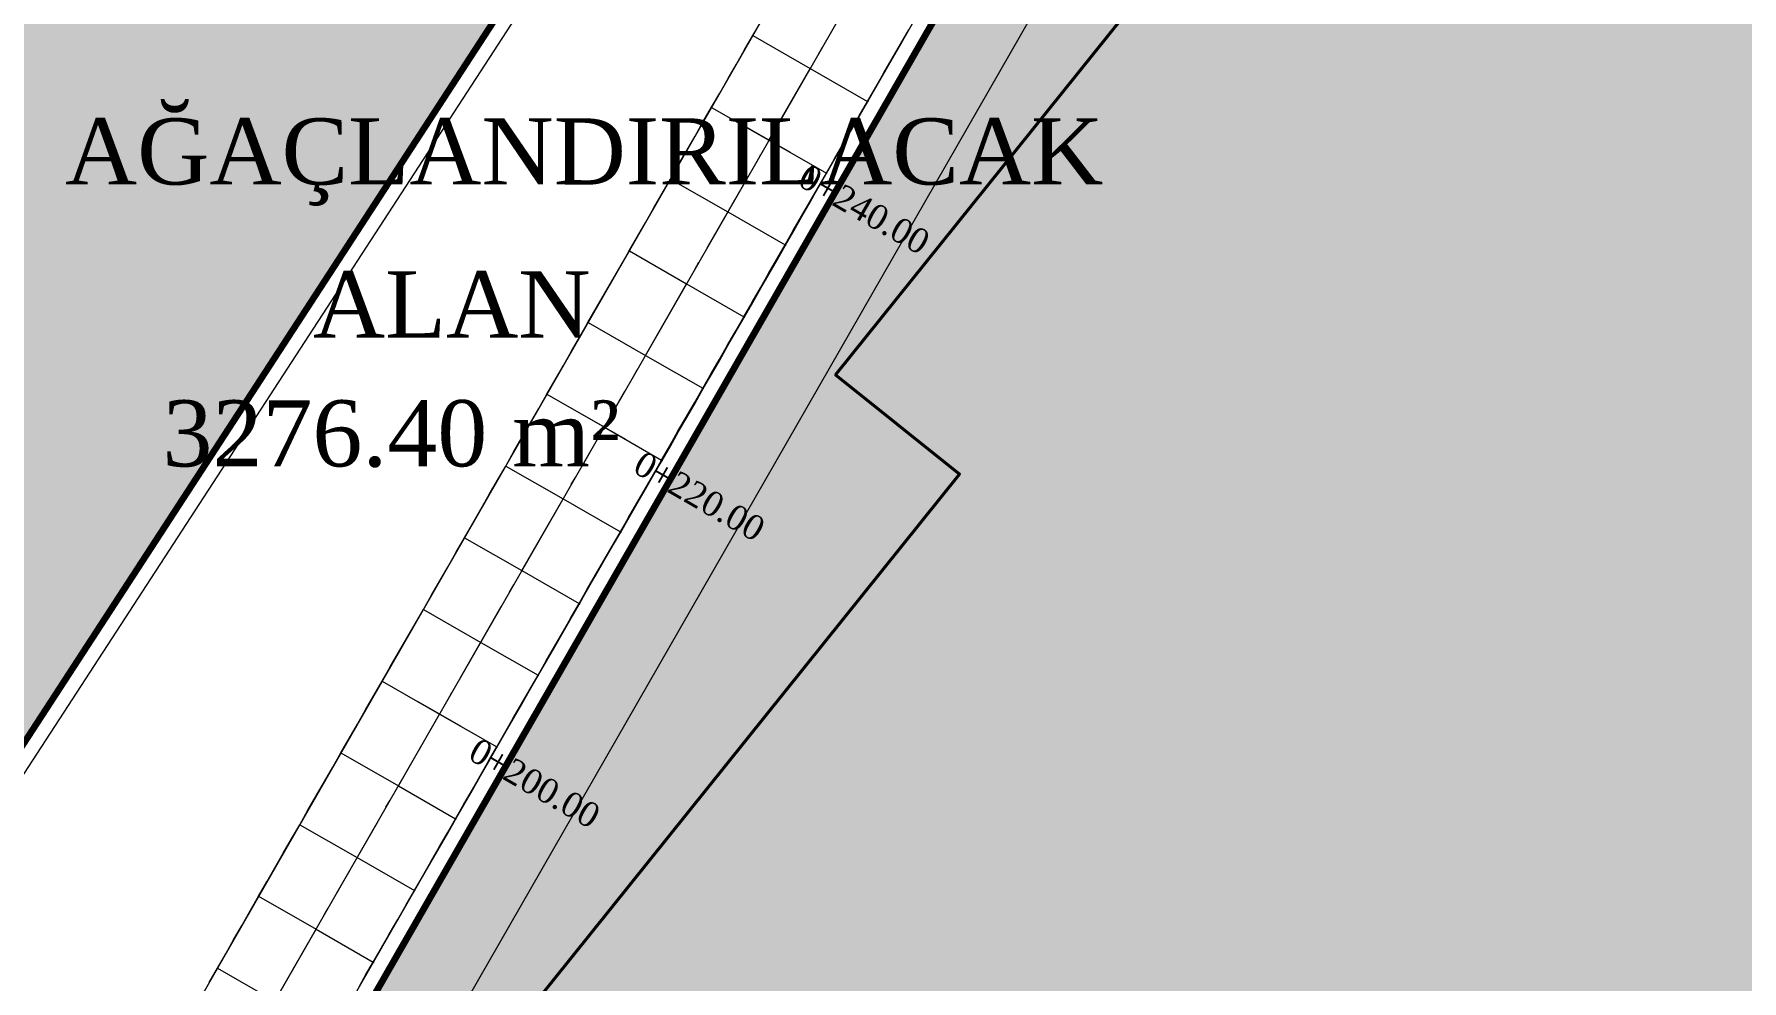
# Model space of a CAD drawing. Header units: metres. Extents: x 478603 to 489313, y 4282657 to 4289463.
# Drawn here: x 479690.7 to 479793.9, y 4286596.5 to 4286653.7 of the extents above; entities that cross this region are included whole.
import ezdxf

# ---------------------------------------------------------------- set-up
doc = ezdxf.new("R2010")
doc.units = ezdxf.units.M
for name, color, linetype, lineweight in [('ADAKENARI', 18, 'Continuous', 0), ('DEGER', 18, 'Continuous', 20), ('EKS_4', 5, 'Continuous', 0), ('EKSENLER', 3, 'Continuous', 0), ('HDA_4', 30, 'Continuous', 0), ('KALDIRIM', 11, 'Continuous', 0), ('KDO_4', 150, 'Continuous', 20), ('KYA_4', 1, 'Continuous', 20), ('PARSEL_ALAN', 254, 'Continuous', 0), ('PARSEL_SERA_ALAN', 9, 'Continuous', 40), ('PL_ALİNMAN', 1, 'Continuous', 0), ('PL_ENKESIT', 1, 'Continuous', 0), ('PL_KM', 4, 'Continuous', 0), ('PL_KMYAZI', 30, 'Continuous', 0), ('REVIZE_ONERI_KAM_SNR', 9, 'Continuous', 0), ('SEV_KYA_HDA', 3, 'Continuous', 0), ('SEV_YKA_KYA', 3, 'Continuous', 0), ('SEV_YKO_KDO', 3, 'Continuous', 0), ('SNR_PLANONAMAA', 233, 'Continuous', 0), ('SNR_YAPIYAK', 18, 'Continuous', 0), ('YKA_4', 33, 'Continuous', 0), ('YKO_4', 33, 'Continuous', 0)]:
    doc.layers.add(name, color=color, linetype=linetype, lineweight=lineweight)
doc.styles.get("Standard").update_dxf_attribs({"font": 'times.ttf'})

msp = doc.modelspace()

# ---------------------------------------------------------------- hatches: boundary and pattern name
at = {"layer": 'PARSEL_ALAN'}
msp.add_hatch(color=256, dxfattribs=at).paths.add_polyline_path([(479751.2, 4286394.78), (479915.44, 4286599.4), (479806.29, 4286732.62), (479789.03, 4286731.16), (479705.55, 4286585.7), (479640.39, 4286471.99), (479637.96, 4286459.21), (479636.08, 4286444.21), (479624.37, 4286431.18), (479642.07, 4286416.52), (479658.6, 4286422.35), (479718.49, 4286397.85)])
at = {"layer": 'PARSEL_SERA_ALAN'}
msp.add_hatch(color=256, dxfattribs=at).paths.add_polyline_path([(479909, 4286599.36), (479853.72, 4286530.49), (479849.54, 4286525.28), (479749.38, 4286400.5), (479741.89, 4286406.51), (479738.77, 4286402.61), (479731.28, 4286408.62), (479728.15, 4286404.72), (479720.66, 4286410.73), (479717.53, 4286406.83), (479710.05, 4286412.84), (479706.92, 4286408.94), (479691.94, 4286420.96), (479688.81, 4286417.06), (479673.84, 4286429.08), (479670.71, 4286425.18), (479663.22, 4286431.19), (479660.09, 4286427.29), (479652.61, 4286433.3), (479646.35, 4286425.5), (479638.86, 4286431.51), (479651.38, 4286447.11), (479643.89, 4286453.12), (479653.28, 4286464.81), (479645.8, 4286470.82), (479683.35, 4286517.62), (479675.87, 4286523.62), (479716.56, 4286574.31), (479709.07, 4286580.32), (479746.63, 4286627.12), (479739.14, 4286633.12), (479776.7, 4286679.92), (479769.21, 4286685.93), (479800.51, 4286724.92), (479815.48, 4286712.9), (479812.35, 4286709), (479827.33, 4286696.98), (479824.2, 4286693.08), (479846.66, 4286675.05), (479843.53, 4286671.16), (479858.5, 4286659.14), (479855.37, 4286655.24), (479877.83, 4286637.21), (479874.7, 4286633.31), (479889.67, 4286621.29), (479886.54, 4286617.39)])
at = {"layer": 'REVIZE_ONERI_KAM_SNR'}
msp.add_hatch(color=256, dxfattribs=at).paths.add_polyline_path([(480391.37, 4287736.67), (479958.38, 4287021.55), (479846.66, 4286823.22), (479817.89, 4286807.32), (479678.54, 4286593.14), (479667.02, 4286563.36), (479171.87, 4285664.49), (479060.05, 4285423.5), (478955.18, 4285211.94), (478971.57, 4285181.44), (478973.58, 4285138.06), (478896.83, 4284994.41), (478884.26, 4284953.22), (478871.38, 4284822.15), (478829.64, 4284818.29), (478829.64, 4284859.4), (478806.79, 4284865.48), (478716.87, 4284674.35), (478705.55, 4284645.23), (478602.86, 4284697.15), (478665.09, 4284834.56), (478661.84, 4284859.59), (478721.27, 4284982.03), (478734.09, 4284989.86), (478857.78, 4285241.35), (478838.86, 4285277.85), (478831.67, 4285382.6), (478866.61, 4285387.39), (478882.65, 4285289.09), (479341.44, 4286225.89), (479492.42, 4286515.34), (479668.69, 4286852.71), (479834.72, 4287134.36), (480316.15, 4287820.51), (480353.75, 4287856.55), (480321.39, 4287969.42), (480358.64, 4287985.06), (480384.47, 4287906.35), (480463.86, 4288018.44), (480598.66, 4288207.44), (480775.09, 4288481.28), (480856.22, 4288581.77), (481195.87, 4289025.92), (481277.92, 4288967.09), (481191.32, 4288856.62), (480684.78, 4288177.97), (480420.91, 4287781.11), (480447.15, 4287667.53), (480456.56, 4287584.46), (480422.31, 4287581.55), (480417.61, 4287623.09), (480404.49, 4287679.88)])

# ---------------------------------------------------------------- linework, layer by layer
at = {"layer": 'ADAKENARI', "lineweight": 200}
for p, q in [((479782.48, 4286752.9), (479678.54, 4286593.14)), ((479705.55, 4286585.7), (479789.03, 4286731.16))]:
    msp.add_line(p, q, dxfattribs=at)
at = {"layer": 'EKS_4'}
for p in [(479737.6, 4286651.64, 942.46), (479735.11, 4286647.3, 942.46), (479732.62, 4286642.97, 942.47), (479730.13, 4286638.63, 942.47), (479727.64, 4286634.29, 942.5), (479725.16, 4286629.96, 942.53), (479722.67, 4286625.62, 942.56), (479720.18, 4286621.29, 942.59), (479717.69, 4286616.95, 942.63), (479715.2, 4286612.61, 942.66), (479712.71, 4286608.28, 942.69), (479710.22, 4286603.94, 942.72), (479707.73, 4286599.61, 942.75)]:
    msp.add_point(p, dxfattribs=at)
at = {"layer": 'EKSENLER'}
msp.add_line((479615.61, 4286439.17), (479797.16, 4286755.37, 943.34), dxfattribs=at)
at = {"layer": 'HDA_4'}
msp.add_polyline3d([(479710.94, 4286597.17, 942.72), (479711.2, 4286597.61, 942.7), (479711.69, 4286598.48, 942.7), (479712.19, 4286599.35, 942.69), (479712.69, 4286600.22, 942.68), (479713.19, 4286601.08, 942.68), (479713.69, 4286601.95, 942.67), (479714.18, 4286602.82, 942.66), (479714.68, 4286603.68, 942.66), (479715.18, 4286604.55, 942.65), (479715.68, 4286605.42, 942.64), (479716.18, 4286606.29, 942.64), (479716.67, 4286607.15, 942.63), (479717.17, 4286608.02, 942.63), (479717.67, 4286608.89, 942.62), (479718.17, 4286609.75, 942.61), (479718.67, 4286610.62, 942.61), (479719.16, 4286611.49, 942.6), (479719.66, 4286612.36, 942.59), (479720.16, 4286613.22, 942.59), (479720.66, 4286614.09, 942.58), (479721.16, 4286614.96, 942.58), (479721.65, 4286615.83, 942.57), (479722.15, 4286616.69, 942.56), (479722.65, 4286617.56, 942.56), (479723.15, 4286618.43, 942.55), (479723.65, 4286619.29, 942.54), (479724.14, 4286620.16, 942.54), (479724.64, 4286621.03, 942.53), (479725.14, 4286621.9, 942.53), (479725.64, 4286622.76, 942.52), (479726.14, 4286623.63, 942.51), (479726.63, 4286624.5, 942.51), (479727.13, 4286625.36, 942.5), (479727.63, 4286626.23, 942.49), (479728.13, 4286627.1, 942.49), (479728.63, 4286627.97, 942.48), (479729.12, 4286628.83, 942.48), (479729.62, 4286629.7, 942.47), (479730.12, 4286630.57, 942.46), (479730.62, 4286631.43, 942.46), (479731.12, 4286632.3, 942.45), (479731.61, 4286633.17, 942.44), (479732.11, 4286634.04, 942.44), (479732.61, 4286634.9, 942.43), (479733.11, 4286635.77, 942.43), (479733.6, 4286636.64, 942.42), (479734.1, 4286637.5, 942.42), (479734.6, 4286638.37, 942.42), (479735.1, 4286639.24, 942.42), (479735.6, 4286640.11, 942.42), (479736.09, 4286640.97, 942.42), (479736.59, 4286641.84, 942.42), (479737.09, 4286642.71, 942.41), (479737.59, 4286643.58, 942.41), (479738.09, 4286644.44, 942.41), (479738.58, 4286645.31, 942.41), (479739.08, 4286646.18, 942.41), (479739.58, 4286647.04, 942.41), (479740.08, 4286647.91, 942.41), (479740.58, 4286648.78, 942.41), (479741.07, 4286649.65, 942.41), (479741.57, 4286650.51, 942.41), (479742.07, 4286651.38, 942.41), (479742.57, 4286652.25, 942.41), (479743.07, 4286653.11, 942.41), (479743.56, 4286653.98, 942.4)], dxfattribs=at)
for p in [(479741.07, 4286649.65, 942.41), (479738.58, 4286645.31, 942.41), (479736.09, 4286640.97, 942.42), (479733.6, 4286636.64, 942.42), (479731.12, 4286632.3, 942.45), (479728.63, 4286627.97, 942.48), (479726.14, 4286623.63, 942.51), (479723.65, 4286619.29, 942.54), (479721.16, 4286614.96, 942.58), (479718.67, 4286610.62, 942.61), (479716.18, 4286606.29, 942.64), (479713.69, 4286601.95, 942.67), (479711.2, 4286597.61, 942.7)]:
    msp.add_point(p, dxfattribs=at)
at = {"layer": 'KALDIRIM'}
for p, q in [((479628.64, 4286469.86), (479786.95, 4286745.62)), ((479639.43, 4286472.61), (479786.84, 4286729.36))]:
    msp.add_line(p, q, dxfattribs=at)
at = {"layer": 'KDO_4'}
msp.add_polyline3d([(479701.27, 4286596.39, 942.41), (479701.77, 4286597.26, 942.41), (479702.27, 4286598.13, 942.41), (479702.76, 4286599, 942.41), (479703.26, 4286599.86, 942.41), (479703.76, 4286600.73, 942.41), (479704.26, 4286601.6, 942.41), (479704.76, 4286602.47, 942.39), (479705.25, 4286603.33, 942.37), (479705.75, 4286604.2, 942.35), (479706.25, 4286605.07, 942.33), (479706.75, 4286605.93, 942.31), (479707.24, 4286606.8, 942.3), (479707.74, 4286607.67, 942.28), (479708.24, 4286608.54, 942.27), (479708.74, 4286609.4, 942.25), (479709.24, 4286610.27, 942.24), (479709.73, 4286611.14, 942.22), (479710.23, 4286612.01, 942.21), (479710.73, 4286612.87, 942.19), (479711.23, 4286613.74, 942.17), (479711.73, 4286614.61, 942.15), (479712.22, 4286615.47, 942.17), (479712.72, 4286616.34, 942.18), (479713.22, 4286617.21, 942.2), (479713.72, 4286618.08, 942.21), (479714.22, 4286618.94, 942.23), (479714.71, 4286619.81, 942.24), (479715.21, 4286620.68, 942.25), (479715.71, 4286621.54, 942.26), (479716.21, 4286622.41, 942.27), (479716.71, 4286623.28, 942.29), (479717.2, 4286624.15, 942.28), (479717.7, 4286625.01, 942.28), (479718.2, 4286625.88, 942.28), (479718.7, 4286626.75, 942.28), (479719.2, 4286627.61, 942.28), (479719.69, 4286628.48, 942.28), (479720.19, 4286629.35, 942.28), (479720.69, 4286630.22, 942.27), (479721.19, 4286631.08, 942.27), (479721.69, 4286631.95, 942.27), (479722.18, 4286632.82, 942.27), (479722.68, 4286633.68, 942.27), (479723.18, 4286634.55, 942.27), (479723.68, 4286635.42, 942.27), (479724.17, 4286636.29, 942.27), (479724.67, 4286637.15, 942.26), (479725.17, 4286638.02, 942.26), (479725.67, 4286638.89, 942.25), (479726.17, 4286639.76, 942.25), (479726.66, 4286640.62, 942.24), (479727.16, 4286641.49, 942.23), (479727.66, 4286642.36, 942.22), (479728.16, 4286643.22, 942.21), (479728.66, 4286644.09, 942.2), (479729.15, 4286644.96, 942.19), (479729.65, 4286645.83, 942.16), (479730.15, 4286646.69, 942.12), (479730.65, 4286647.56, 942.08), (479731.14, 4286648.43, 942.05), (479731.64, 4286649.3, 942.01), (479732.14, 4286650.16, 942.02), (479732.64, 4286651.03, 942.02), (479733.14, 4286651.9, 942.02), (479733.64, 4286652.77, 942.02), (479734.13, 4286653.63, 942.02), (479734.63, 4286654.49, 942.04)], dxfattribs=at)
for p in [(479734.13, 4286653.63, 942.02), (479731.64, 4286649.3, 942.01), (479729.15, 4286644.96, 942.19), (479726.66, 4286640.62, 942.24), (479724.17, 4286636.29, 942.27), (479721.69, 4286631.95, 942.27), (479719.2, 4286627.61, 942.28), (479716.71, 4286623.28, 942.29), (479714.22, 4286618.94, 942.23), (479711.73, 4286614.61, 942.15), (479709.24, 4286610.27, 942.24), (479706.75, 4286605.93, 942.31), (479704.26, 4286601.6, 942.41), (479701.77, 4286597.26, 942.41)]:
    msp.add_point(p, dxfattribs=at)
at = {"layer": 'KYA_4'}
msp.add_polyline3d([(479710.42, 4286596.27, 942.74), (479710.79, 4286596.91, 942.73), (479711.2, 4286597.61, 942.71), (479711.66, 4286598.42, 942.71), (479712.16, 4286599.29, 942.72), (479712.67, 4286600.17, 942.72), (479713.18, 4286601.06, 942.72), (479713.69, 4286601.95, 942.72), (479714.19, 4286602.82, 942.72), (479714.69, 4286603.69, 942.72), (479715.19, 4286604.55, 942.72), (479715.69, 4286605.42, 942.72), (479716.18, 4286606.28, 942.72), (479716.68, 4286607.15, 942.72), (479717.18, 4286608.02, 942.71), (479717.68, 4286608.88, 942.7), (479718.17, 4286609.75, 942.7), (479718.67, 4286610.62, 942.69), (479719.17, 4286611.49, 942.68), (479719.67, 4286612.35, 942.67), (479720.17, 4286613.22, 942.66), (479720.66, 4286614.09, 942.65), (479721.16, 4286614.95, 942.64), (479721.66, 4286615.82, 942.64), (479722.16, 4286616.69, 942.65), (479722.66, 4286617.56, 942.65), (479723.16, 4286618.42, 942.65), (479723.65, 4286619.29, 942.65), (479724.15, 4286620.16, 942.65), (479724.65, 4286621.02, 942.66), (479725.15, 4286621.89, 942.66), (479725.65, 4286622.76, 942.66), (479726.15, 4286623.62, 942.66), (479726.65, 4286624.49, 942.68), (479727.15, 4286625.35, 942.69), (479727.65, 4286626.22, 942.7), (479728.15, 4286627.09, 942.71), (479728.65, 4286627.95, 942.73), (479729.15, 4286628.82, 942.73), (479729.64, 4286629.69, 942.74), (479730.14, 4286630.55, 942.74), (479730.64, 4286631.42, 942.75), (479731.14, 4286632.29, 942.75), (479731.64, 4286633.15, 942.74), (479732.14, 4286634.02, 942.73), (479732.63, 4286634.89, 942.72), (479733.13, 4286635.76, 942.71), (479733.63, 4286636.62, 942.7), (479734.13, 4286637.49, 942.68), (479734.62, 4286638.36, 942.67), (479735.12, 4286639.23, 942.65), (479735.62, 4286640.1, 942.64), (479736.11, 4286640.96, 942.62), (479736.61, 4286641.83, 942.59), (479737.1, 4286642.7, 942.55), (479737.6, 4286643.57, 942.52), (479738.09, 4286644.44, 942.49), (479738.59, 4286645.31, 942.46), (479739.09, 4286646.18, 942.45), (479739.58, 4286647.04, 942.44), (479740.08, 4286647.91, 942.44), (479740.58, 4286648.78, 942.43), (479741.08, 4286649.64, 942.42), (479741.57, 4286650.51, 942.42), (479742.07, 4286651.38, 942.42), (479742.57, 4286652.25, 942.41), (479743.07, 4286653.11, 942.41), (479743.56, 4286653.98, 942.41)], dxfattribs=at)
for p in [(479741.08, 4286649.64, 942.42), (479738.59, 4286645.31, 942.46), (479736.11, 4286640.96, 942.62), (479733.63, 4286636.62, 942.7), (479731.14, 4286632.29, 942.75), (479728.65, 4286627.95, 942.73), (479726.15, 4286623.62, 942.66), (479723.65, 4286619.29, 942.65), (479721.16, 4286614.95, 942.64), (479718.67, 4286610.62, 942.69), (479716.18, 4286606.28, 942.72), (479713.69, 4286601.95, 942.72), (479711.2, 4286597.61, 942.71)]:
    msp.add_point(p, dxfattribs=at)
at = {"layer": 'PARSEL_ALAN'}
for points in [[(479751.2, 4286394.78, 951.92), (479915.44, 4286599.4, 952.78), (479806.29, 4286732.62, 943.91), (479789.03, 4286731.16, 943.27), (479705.55, 4286585.7, 942.73), (479640.39, 4286471.99, 943.69), (479637.96, 4286459.21, 944.11), (479636.08, 4286444.21, 944.62), (479624.37, 4286431.18, 944.57), (479642.07, 4286416.52, 945.91), (479658.6, 4286422.35, 946.53), (479718.49, 4286397.85, 950.21), (479751.2, 4286394.78, 951.92)], [(479751.2, 4286394.78, 0), (479915.44, 4286599.4, 0), (479806.29, 4286732.62, 0), (479789.03, 4286731.16, 0), (479705.55, 4286585.7, 0), (479640.39, 4286471.99, 0), (479637.96, 4286459.21, 0), (479636.08, 4286444.21, 0), (479624.37, 4286431.18, 0), (479642.07, 4286416.52, 0), (479658.6, 4286422.35, 0), (479718.49, 4286397.85, 0), (479751.2, 4286394.78, 0)]]:
    msp.add_polyline3d(points, close=True, dxfattribs=at)
at = {"layer": 'PARSEL_SERA_ALAN'}
msp.add_polyline3d([(479709.07, 4286580.32, 0), (479746.63, 4286627.12, 0), (479739.14, 4286633.12, 0), (479776.7, 4286679.92, 0), (479769.21, 4286685.93, 0), (479800.51, 4286724.92, 0), (479815.48, 4286712.9, 0), (479812.35, 4286709, 0), (479827.33, 4286696.98, 0), (479824.2, 4286693.08, 0), (479846.66, 4286675.05, 0), (479843.53, 4286671.16, 0), (479858.5, 4286659.14, 0), (479855.37, 4286655.24, 0), (479877.83, 4286637.21, 0), (479874.7, 4286633.31, 0), (479889.67, 4286621.29, 0), (479886.54, 4286617.39, 0), (479909, 4286599.36, 0), (479909, 4286599.36, 0), (479853.72, 4286530.49, 0)], dxfattribs=at)
msp.add_polyline3d([(479709.07, 4286580.32, 0), (479746.63, 4286627.12, 0), (479739.14, 4286633.12, 0), (479776.7, 4286679.92, 0), (479769.21, 4286685.93, 0), (479800.51, 4286724.92, 0), (479815.48, 4286712.9, 0), (479812.35, 4286709, 0), (479827.33, 4286696.98, 0), (479824.2, 4286693.08, 0), (479846.66, 4286675.05, 0), (479843.53, 4286671.16, 0), (479858.5, 4286659.14, 0), (479855.37, 4286655.24, 0), (479877.83, 4286637.21, 0), (479874.7, 4286633.31, 0), (479889.67, 4286621.29, 0), (479886.54, 4286617.39, 0), (479909, 4286599.36, 0), (479909, 4286599.36, 0), (479853.72, 4286530.49, 0)], dxfattribs=at)
at = {"layer": 'PL_ALİNMAN'}
for p, q in [((479738.1, 4286652.51), (479738.35, 4286652.94)), ((479735.11, 4286647.3), (479737.6, 4286651.64)), ((479734.37, 4286646), (479734.62, 4286646.44)), ((479731.38, 4286640.8), (479733.87, 4286645.13)), ((479730.63, 4286639.5), (479730.88, 4286639.93)), ((479727.64, 4286634.29), (479730.13, 4286638.63)), ((479726.9, 4286632.99), (479727.15, 4286633.43)), ((479723.91, 4286627.79), (479726.4, 4286632.13)), ((479723.16, 4286626.49), (479723.41, 4286626.92)), ((479720.18, 4286621.29), (479722.67, 4286625.62)), ((479719.43, 4286619.99), (479719.68, 4286620.42)), ((479716.44, 4286614.78), (479718.93, 4286619.12)), ((479715.69, 4286613.48), (479715.94, 4286613.91)), ((479712.71, 4286608.28), (479715.2, 4286612.61)), ((479711.96, 4286606.98), (479712.21, 4286607.41)), ((479708.97, 4286601.77), (479711.46, 4286606.11)), ((479708.23, 4286600.47), (479708.47, 4286600.91)), ((479705.24, 4286595.27), (479707.73, 4286599.61))]:
    msp.add_line(p, q, dxfattribs=at)
at = {"layer": 'PL_ENKESIT'}
for points in [[(479734.13, 4286653.63, 942.02), (479734.13, 4286653.63, 942.46), (479737.6, 4286651.64, 942.46), (479741.07, 4286649.65, 942.46), (479741.07, 4286649.65, 942.41), (479741.08, 4286649.64, 942.42)], [(479731.64, 4286649.3, 942.01), (479731.64, 4286649.29, 942.46), (479735.11, 4286647.3, 942.46), (479738.58, 4286645.31, 942.46), (479738.58, 4286645.31, 942.41), (479738.59, 4286645.31, 942.46)], [(479729.15, 4286644.96, 942.19), (479729.16, 4286644.96, 942.47), (479732.62, 4286642.97, 942.47), (479736.09, 4286640.98, 942.47), (479736.09, 4286640.97, 942.42), (479736.11, 4286640.96, 942.62)], [(479726.66, 4286640.62, 942.24), (479726.67, 4286640.62, 942.47), (479730.13, 4286638.63, 942.47), (479733.6, 4286636.64, 942.47), (479733.6, 4286636.64, 942.42), (479733.63, 4286636.62, 942.7)], [(479724.17, 4286636.29, 942.27), (479724.18, 4286636.29, 942.5), (479727.64, 4286634.29, 942.5), (479731.11, 4286632.31, 942.5), (479731.12, 4286632.3, 942.45), (479731.14, 4286632.29, 942.75)], [(479721.69, 4286631.95, 942.27), (479721.69, 4286631.95, 942.53), (479725.16, 4286629.96, 942.53), (479728.62, 4286627.97, 942.53), (479728.63, 4286627.97, 942.48), (479728.65, 4286627.95, 942.73)], [(479719.2, 4286627.61, 942.28), (479719.2, 4286627.61, 942.56), (479722.67, 4286625.62, 942.56), (479726.13, 4286623.63, 942.56), (479726.14, 4286623.63, 942.51), (479726.15, 4286623.62, 942.66)], [(479716.71, 4286623.28, 942.29), (479716.71, 4286623.28, 942.59), (479720.18, 4286621.29, 942.59), (479723.64, 4286619.3, 942.59), (479723.65, 4286619.29, 942.54), (479723.65, 4286619.29, 942.65)], [(479714.22, 4286618.94, 942.23), (479714.22, 4286618.94, 942.63), (479717.69, 4286616.95, 942.63), (479721.15, 4286614.96, 942.63), (479721.16, 4286614.96, 942.58), (479721.16, 4286614.95, 942.64)], [(479711.73, 4286614.61, 942.15), (479711.73, 4286614.61, 942.66), (479715.2, 4286612.61, 942.66), (479718.66, 4286610.63, 942.66), (479718.67, 4286610.62, 942.61), (479718.67, 4286610.62, 942.69)], [(479709.24, 4286610.27, 942.24), (479709.24, 4286610.27, 942.69), (479712.71, 4286608.28, 942.69), (479716.17, 4286606.29, 942.69), (479716.18, 4286606.29, 942.64), (479716.18, 4286606.28, 942.72)], [(479706.75, 4286605.93, 942.31), (479706.75, 4286605.93, 942.72), (479710.22, 4286603.94, 942.72), (479713.68, 4286601.96, 942.72), (479713.69, 4286601.95, 942.67), (479713.69, 4286601.95, 942.72)], [(479704.26, 4286601.6, 942.41), (479704.26, 4286601.6, 942.75), (479707.73, 4286599.61, 942.75), (479711.19, 4286597.62, 942.75), (479711.2, 4286597.61, 942.7), (479711.2, 4286597.61, 942.71)], [(479701.77, 4286597.26, 942.41), (479701.77, 4286597.26, 942.78), (479705.24, 4286595.27, 942.78), (479708.7, 4286593.28, 942.78), (479708.7, 4286593.28, 942.7)]]:
    msp.add_polyline3d(points, dxfattribs=at)
at = {"layer": 'PL_KM'}
for p, q in [((479736.41, 4286646.56), (479733.81, 4286648.05)), ((479726.46, 4286629.21), (479723.85, 4286630.71)), ((479716.5, 4286611.87), (479713.9, 4286613.36))]:
    msp.add_line(p, q, dxfattribs=at)
at = {"layer": 'REVIZE_ONERI_KAM_SNR'}
for points in [[(480684.78, 4288177.97, 0), (480420.91, 4287781.11, 0), (480447.15, 4287667.53, 0), (480456.56, 4287584.46, 0), (480422.31, 4287581.55, 0), (480417.61, 4287623.09, 0), (480404.49, 4287679.88, 0), (480391.37, 4287736.67, 0), (479958.38, 4287021.55, 0), (479846.66, 4286823.22, 0), (479817.89, 4286807.32, 0), (479678.54, 4286593.14, 0), (479667.02, 4286563.36, 0), (479667.02, 4286563.36, 0), (479171.87, 4285664.49, 0)], [(480684.78, 4288177.97, 0), (480420.91, 4287781.11, 0), (480447.15, 4287667.53, 0), (480456.56, 4287584.46, 0), (480422.31, 4287581.55, 0), (480417.61, 4287623.09, 0), (480404.49, 4287679.88, 0), (480391.37, 4287736.67, 0), (480391.37, 4287736.67, 0), (479958.38, 4287021.55, 0), (479846.66, 4286823.22, 0), (479817.89, 4286807.32, 0), (479678.54, 4286593.14, 0), (479667.02, 4286563.36, 0), (479171.87, 4285664.49, 0)], [(480684.78, 4288177.97, 0), (480420.91, 4287781.11, 0), (480447.15, 4287667.53, 0), (480456.56, 4287584.46, 0), (480422.31, 4287581.55, 0), (480417.61, 4287623.09, 0), (480404.49, 4287679.88, 0), (480391.37, 4287736.67, 0), (480391.37, 4287736.67, 0), (479958.38, 4287021.55, 0), (479846.66, 4286823.22, 0), (479817.89, 4286807.32, 0), (479678.54, 4286593.14, 0), (479667.02, 4286563.36, 0), (479171.87, 4285664.49, 0)]]:
    msp.add_polyline3d(points, dxfattribs=at)
at = {"layer": 'SEV_KYA_HDA'}
for p, q in [((479741.57, 4286650.51, 942.42), (479741.57, 4286650.51, 942.41)), ((479740.58, 4286648.78, 942.43), (479740.58, 4286648.78, 942.41)), ((479739.58, 4286647.04, 942.44), (479739.58, 4286647.04, 942.43)), ((479738.59, 4286645.31, 942.46), (479738.58, 4286645.31, 942.41)), ((479737.6, 4286643.57, 942.52), (479737.59, 4286643.57, 942.47)), ((479736.61, 4286641.83, 942.59), (479736.59, 4286641.84, 942.42)), ((479735.62, 4286640.1, 942.64), (479735.61, 4286640.1, 942.53)), ((479734.62, 4286638.36, 942.67), (479734.6, 4286638.37, 942.42)), ((479733.63, 4286636.62, 942.7), (479733.62, 4286636.63, 942.56)), ((479732.63, 4286634.89, 942.72), (479732.61, 4286634.9, 942.43)), ((479731.64, 4286633.15, 942.74), (479731.63, 4286633.16, 942.59)), ((479730.64, 4286631.42, 942.75), (479730.62, 4286631.43, 942.46)), ((479729.64, 4286629.69, 942.74), (479729.63, 4286629.69, 942.6)), ((479728.65, 4286627.95, 942.73), (479728.63, 4286627.97, 942.48)), ((479727.65, 4286626.22, 942.7), (479727.64, 4286626.23, 942.6)), ((479726.65, 4286624.49, 942.68), (479726.63, 4286624.5, 942.51)), ((479725.65, 4286622.76, 942.66), (479725.64, 4286622.76, 942.59)), ((479724.65, 4286621.02, 942.66), (479724.64, 4286621.03, 942.53)), ((479723.65, 4286619.29, 942.65), (479723.65, 4286619.29, 942.6)), ((479722.66, 4286617.56, 942.65), (479722.65, 4286617.56, 942.56)), ((479721.66, 4286615.82, 942.64), (479721.66, 4286615.82, 942.61)), ((479720.66, 4286614.09, 942.65), (479720.66, 4286614.09, 942.58)), ((479719.67, 4286612.35, 942.67), (479719.66, 4286612.35, 942.63)), ((479718.67, 4286610.62, 942.69), (479718.67, 4286610.62, 942.61)), ((479717.68, 4286608.88, 942.7), (479717.67, 4286608.89, 942.66)), ((479716.68, 4286607.15, 942.72), (479716.67, 4286607.15, 942.63)), ((479715.68, 4286605.41, 942.72), (479715.68, 4286605.42, 942.68)), ((479714.69, 4286603.68, 942.72), (479714.68, 4286603.68, 942.66)), ((479713.69, 4286601.95, 942.72), (479713.69, 4286601.95, 942.69)), ((479712.69, 4286600.21, 942.72), (479712.69, 4286600.22, 942.68)), ((479711.7, 4286598.48, 942.71), (479711.69, 4286598.48, 942.7))]:
    msp.add_line(p, q, dxfattribs=at)
at = {"layer": 'SEV_YKA_KYA'}
msp.add_line((479742.56, 4286652.25, 942.46), (479742.57, 4286652.25, 942.41), dxfattribs=at)
at = {"layer": 'SEV_YKO_KDO'}
for p, q in [((479733.64, 4286652.76, 942.46), (479733.63, 4286652.76, 942.02)), ((479732.64, 4286651.03, 942.46), (479732.64, 4286651.03, 942.24)), ((479731.64, 4286649.29, 942.46), (479731.64, 4286649.3, 942.01)), ((479730.65, 4286647.56, 942.46), (479730.65, 4286647.56, 942.27)), ((479729.65, 4286645.83, 942.47), (479729.65, 4286645.83, 942.16)), ((479728.66, 4286644.09, 942.47), (479728.66, 4286644.09, 942.33)), ((479727.66, 4286642.36, 942.47), (479727.66, 4286642.36, 942.22)), ((479726.67, 4286640.62, 942.47), (479726.67, 4286640.62, 942.36)), ((479725.67, 4286638.89, 942.48), (479725.67, 4286638.89, 942.25)), ((479724.67, 4286637.15, 942.49), (479724.67, 4286637.15, 942.38)), ((479723.68, 4286635.42, 942.51), (479723.68, 4286635.42, 942.27)), ((479722.68, 4286633.68, 942.52), (479722.68, 4286633.68, 942.39)), ((479721.69, 4286631.95, 942.53), (479721.69, 4286631.95, 942.27)), ((479720.69, 4286630.22, 942.54), (479720.69, 4286630.22, 942.41)), ((479719.69, 4286628.48, 942.56), (479719.69, 4286628.48, 942.28)), ((479718.7, 4286626.75, 942.57), (479718.7, 4286626.75, 942.42)), ((479717.7, 4286625.01, 942.58), (479717.7, 4286625.01, 942.28)), ((479716.71, 4286623.28, 942.59), (479716.71, 4286623.28, 942.44)), ((479715.71, 4286621.54, 942.61), (479715.71, 4286621.54, 942.26)), ((479714.72, 4286619.81, 942.62), (479714.71, 4286619.81, 942.43)), ((479713.72, 4286618.07, 942.63), (479713.72, 4286618.08, 942.21)), ((479712.72, 4286616.34, 942.64), (479712.72, 4286616.34, 942.41)), ((479711.73, 4286614.61, 942.66), (479711.73, 4286614.61, 942.15)), ((479710.73, 4286612.87, 942.67), (479710.73, 4286612.87, 942.43)), ((479709.74, 4286611.14, 942.68), (479709.73, 4286611.14, 942.22)), ((479708.74, 4286609.4, 942.69), (479708.74, 4286609.4, 942.47)), ((479707.74, 4286607.67, 942.71), (479707.74, 4286607.67, 942.28)), ((479706.75, 4286605.93, 942.72), (479706.75, 4286605.93, 942.52)), ((479705.75, 4286604.2, 942.73), (479705.75, 4286604.2, 942.35)), ((479704.76, 4286602.46, 942.74), (479704.76, 4286602.46, 942.57)), ((479703.76, 4286600.73, 942.76), (479703.76, 4286600.73, 942.41)), ((479702.77, 4286599, 942.77), (479702.76, 4286599, 942.59)), ((479701.77, 4286597.26, 942.78), (479701.77, 4286597.26, 942.41))]:
    msp.add_line(p, q, dxfattribs=at)
at = {"layer": 'SNR_PLANONAMAA'}
msp.add_line((479679.43, 4286592.68, 942.48), (479783.14, 4286752.07, 942.48), dxfattribs=at)
at = {"layer": 'SNR_YAPIYAK'}
msp.add_line((479792.06, 4286726.39, 944.57), (479709.89, 4286583.22, 944.57), dxfattribs=at)
at = {"layer": 'YKA_4'}
msp.add_polyline3d([(479710.35, 4286596.16, 942.76), (479710.75, 4286596.87, 942.76), (479711.19, 4286597.62, 942.75), (479711.66, 4286598.45, 942.75), (479712.16, 4286599.31, 942.74), (479712.67, 4286600.19, 942.73), (479713.17, 4286601.08, 942.73), (479713.68, 4286601.96, 942.72), (479714.18, 4286602.83, 942.71), (479714.68, 4286603.69, 942.71), (479715.17, 4286604.56, 942.7), (479715.67, 4286605.43, 942.69), (479716.17, 4286606.29, 942.69), (479716.66, 4286607.16, 942.68), (479717.16, 4286608.02, 942.68), (479717.66, 4286608.89, 942.67), (479718.16, 4286609.76, 942.66), (479718.66, 4286610.63, 942.66), (479719.15, 4286611.49, 942.65), (479719.65, 4286612.36, 942.64), (479720.15, 4286613.23, 942.64), (479720.65, 4286614.1, 942.63), (479721.15, 4286614.96, 942.63), (479721.64, 4286615.83, 942.62), (479722.14, 4286616.7, 942.61), (479722.64, 4286617.56, 942.61), (479723.14, 4286618.43, 942.6), (479723.64, 4286619.3, 942.59), (479724.13, 4286620.17, 942.59), (479724.63, 4286621.03, 942.58), (479725.13, 4286621.9, 942.58), (479725.63, 4286622.77, 942.57), (479726.13, 4286623.63, 942.56), (479726.62, 4286624.5, 942.56), (479727.12, 4286625.37, 942.55), (479727.62, 4286626.24, 942.54), (479728.12, 4286627.1, 942.54), (479728.62, 4286627.97, 942.53), (479729.11, 4286628.84, 942.53), (479729.61, 4286629.71, 942.52), (479730.11, 4286630.57, 942.51), (479730.61, 4286631.44, 942.51), (479731.11, 4286632.31, 942.5), (479731.6, 4286633.17, 942.49), (479732.1, 4286634.04, 942.49), (479732.6, 4286634.91, 942.48), (479733.1, 4286635.78, 942.48), (479733.6, 4286636.64, 942.47), (479734.09, 4286637.51, 942.47), (479734.59, 4286638.38, 942.47), (479735.09, 4286639.24, 942.47), (479735.59, 4286640.11, 942.47), (479736.09, 4286640.98, 942.47), (479736.58, 4286641.85, 942.47), (479737.08, 4286642.71, 942.46), (479737.58, 4286643.58, 942.46), (479738.08, 4286644.45, 942.46), (479738.58, 4286645.31, 942.46), (479739.07, 4286646.18, 942.46), (479739.57, 4286647.05, 942.46), (479740.07, 4286647.92, 942.46), (479740.57, 4286648.78, 942.46), (479741.07, 4286649.65, 942.46), (479741.56, 4286650.52, 942.46), (479742.06, 4286651.38, 942.46), (479742.56, 4286652.25, 942.46), (479743.06, 4286653.12, 942.46), (479743.56, 4286653.99, 942.45)], dxfattribs=at)
for p in [(479741.07, 4286649.65, 942.46), (479738.58, 4286645.31, 942.46), (479736.09, 4286640.98, 942.47), (479733.6, 4286636.64, 942.47), (479731.11, 4286632.31, 942.5), (479728.62, 4286627.97, 942.53), (479726.13, 4286623.63, 942.56), (479723.64, 4286619.3, 942.59), (479721.15, 4286614.96, 942.63), (479718.66, 4286610.63, 942.66), (479716.17, 4286606.29, 942.69), (479713.68, 4286601.96, 942.72), (479711.19, 4286597.62, 942.75)]:
    msp.add_point(p, dxfattribs=at)
at = {"layer": 'YKO_4'}
msp.add_polyline3d([(479701.27, 4286596.39, 942.79), (479701.77, 4286597.26, 942.78), (479702.27, 4286598.13, 942.78), (479702.77, 4286599, 942.77), (479703.26, 4286599.86, 942.76), (479703.76, 4286600.73, 942.76), (479704.26, 4286601.6, 942.75), (479704.76, 4286602.46, 942.74), (479705.25, 4286603.33, 942.74), (479705.75, 4286604.2, 942.73), (479706.25, 4286605.07, 942.73), (479706.75, 4286605.93, 942.72), (479707.25, 4286606.8, 942.71), (479707.74, 4286607.67, 942.71), (479708.24, 4286608.53, 942.7), (479708.74, 4286609.4, 942.69), (479709.24, 4286610.27, 942.69), (479709.74, 4286611.14, 942.68), (479710.23, 4286612, 942.68), (479710.73, 4286612.87, 942.67), (479711.23, 4286613.74, 942.66), (479711.73, 4286614.61, 942.66), (479712.23, 4286615.47, 942.65), (479712.72, 4286616.34, 942.64), (479713.22, 4286617.21, 942.64), (479713.72, 4286618.07, 942.63), (479714.22, 4286618.94, 942.63), (479714.72, 4286619.81, 942.62), (479715.21, 4286620.68, 942.61), (479715.71, 4286621.54, 942.61), (479716.21, 4286622.41, 942.6), (479716.71, 4286623.28, 942.59), (479717.2, 4286624.14, 942.59), (479717.7, 4286625.01, 942.58), (479718.2, 4286625.88, 942.58), (479718.7, 4286626.75, 942.57), (479719.2, 4286627.61, 942.56), (479719.69, 4286628.48, 942.56), (479720.19, 4286629.35, 942.55), (479720.69, 4286630.22, 942.54), (479721.19, 4286631.08, 942.54), (479721.69, 4286631.95, 942.53), (479722.18, 4286632.82, 942.53), (479722.68, 4286633.68, 942.52), (479723.18, 4286634.55, 942.51), (479723.68, 4286635.42, 942.51), (479724.18, 4286636.29, 942.5), (479724.67, 4286637.15, 942.49), (479725.17, 4286638.02, 942.49), (479725.67, 4286638.89, 942.48), (479726.17, 4286639.75, 942.48), (479726.67, 4286640.62, 942.47), (479727.16, 4286641.49, 942.47), (479727.66, 4286642.36, 942.47), (479728.16, 4286643.22, 942.47), (479728.66, 4286644.09, 942.47), (479729.16, 4286644.96, 942.47), (479729.65, 4286645.83, 942.47), (479730.15, 4286646.69, 942.46), (479730.65, 4286647.56, 942.46), (479731.15, 4286648.43, 942.46), (479731.64, 4286649.29, 942.46), (479732.14, 4286650.16, 942.46), (479732.64, 4286651.03, 942.46), (479733.14, 4286651.9, 942.46), (479733.64, 4286652.77, 942.46), (479734.13, 4286653.63, 942.46), (479734.63, 4286654.49, 942.46)], dxfattribs=at)
for p in [(479734.13, 4286653.63, 942.46), (479731.64, 4286649.29, 942.46), (479729.16, 4286644.96, 942.47), (479726.67, 4286640.62, 942.47), (479724.18, 4286636.29, 942.5), (479721.69, 4286631.95, 942.53), (479719.2, 4286627.61, 942.56), (479716.71, 4286623.28, 942.59), (479714.22, 4286618.94, 942.63), (479711.73, 4286614.61, 942.66), (479709.24, 4286610.27, 942.69), (479706.75, 4286605.93, 942.72), (479704.26, 4286601.6, 942.75), (479701.77, 4286597.26, 942.78)]:
    msp.add_point(p, dxfattribs=at)

# ---------------------------------------------------------------- texts
at = {"layer": 'DEGER'}
for s, p in [('AĞAÇLANDIRILACAK ', (479692.56, 4286644.63)), ('ALAN', (479707.54, 4286635.38)), ('3276.40 m²', (479698.45, 4286627.59))]:
    msp.add_text(s, height=4, dxfattribs=at).set_placement(p)
at = {"layer": 'PL_KMYAZI'}
for s, p in [('0+240.00', (479736.75, 4286644.63)), ('0+220.00', (479726.79, 4286627.29)), ('0+200.00', (479716.83, 4286609.94))]:
    msp.add_text(s, height=1.5, rotation=330.1372, dxfattribs=at).set_placement(p)

doc.saveas('drawing.dxf')
